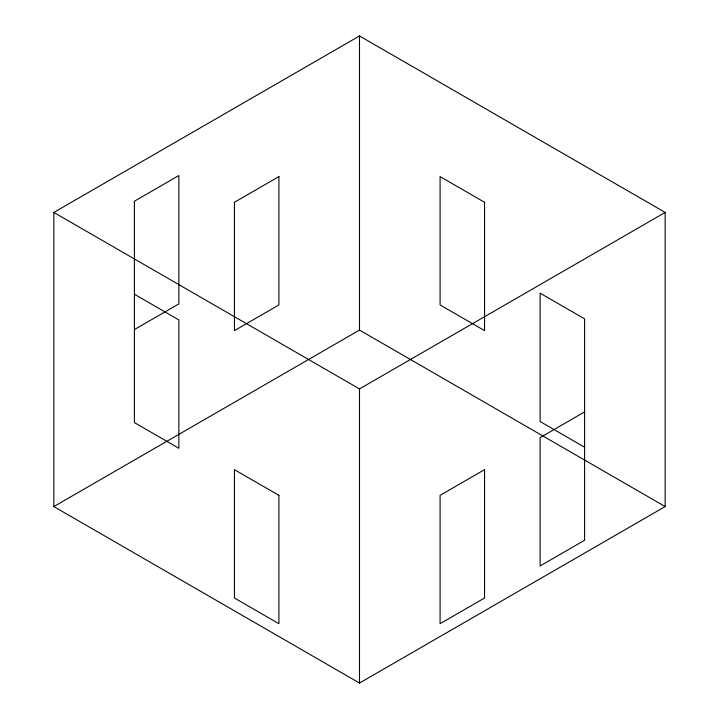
<?xml version="1.0" encoding="UTF-8"?>
<svg xmlns="http://www.w3.org/2000/svg" width="719" height="719" viewBox="0 0 719 719"><rect width="100%" height="100%" fill="white"/><g stroke="black" fill="none" stroke-linecap="round" stroke-linejoin="round"><path stroke-width="1.08" d="M53.826 212.429L359.5 35.95L665.174 212.429L665.174 506.571L359.5 683.05L53.826 506.571L53.826 212.429L359.5 388.916L665.174 212.429M134.408 329.554L178.869 303.885L178.869 175.535L134.408 201.203L134.408 422.601L178.869 448.279L178.869 319.928L134.408 294.251M53.826 506.571L359.5 330.084L665.174 506.571M584.592 411.906L540.131 437.583L540.131 565.934L584.592 540.257L584.592 318.859L540.131 293.181L540.131 421.532L584.592 447.209M359.5 35.95L359.5 330.084M359.5 388.916L359.5 683.05M278.909 176.604L234.448 202.273L234.448 330.623L278.909 304.955L278.909 176.604M484.552 469.669L440.091 495.337L440.091 623.688L484.552 598.019L484.552 469.669M484.552 202.273L440.091 176.604L440.091 304.955L484.552 330.623L484.552 202.273M278.909 495.337L234.448 469.669L234.448 598.019L278.909 623.688L278.909 495.337"/></g></svg>
